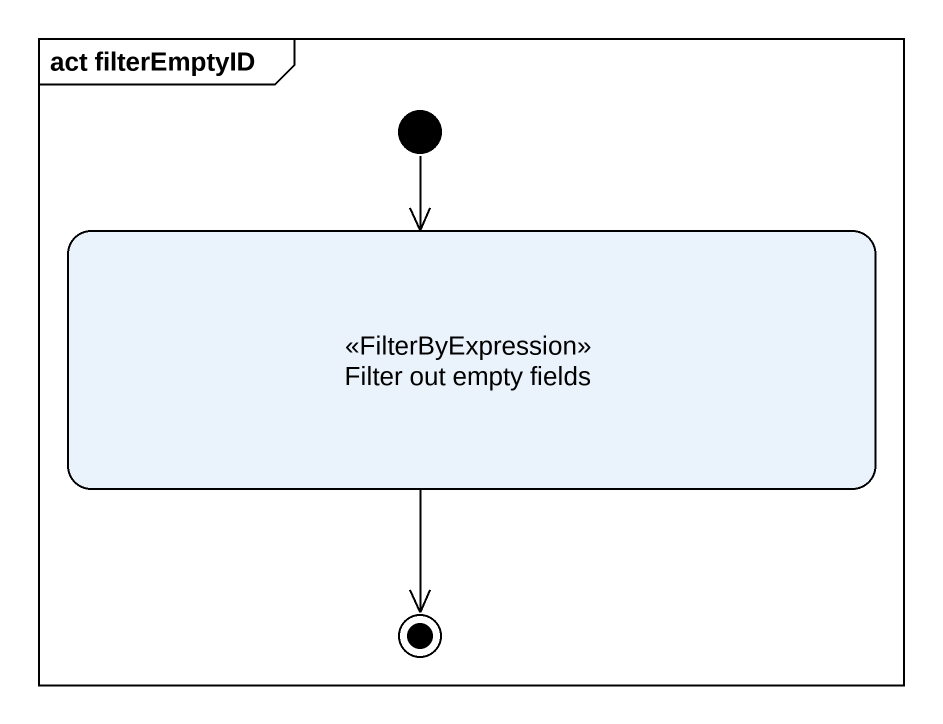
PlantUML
@startuml
mainframe act filterEmptyID
hide empty description
state "Filter out empty fields" as Filter_out_empty_fields <<FilterByExpression>>
[*] --> Filter_out_empty_fields
Filter_out_empty_fields --> [*]
@enduml
